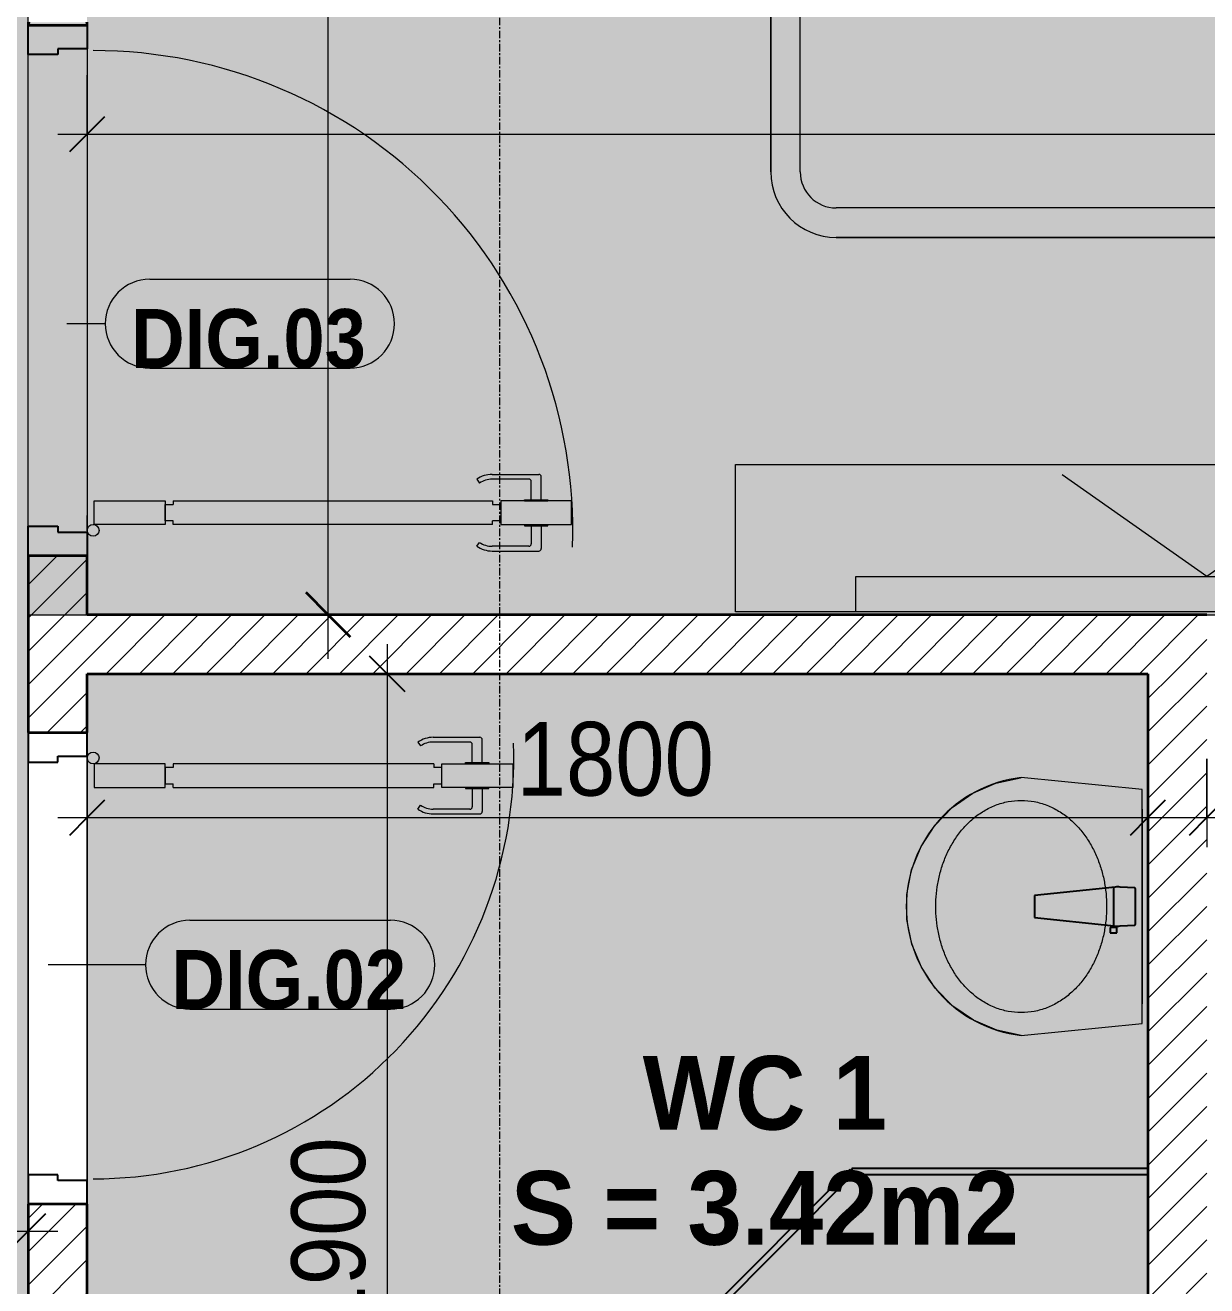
# Model space of a CAD drawing. Header units: millimetres. Extents: x 31157 to 224036, y 218 to 80529.
# Drawn here: x 38047 to 40053, y 74199 to 76337 of the extents above; entities that cross this region are included whole.
import ezdxf

# ---------------------------------------------------------------- set-up
doc = ezdxf.new("R2010")
doc.units = ezdxf.units.MM
doc.linetypes.add('Dash', pattern=[6, 3, -3])
doc.linetypes.add('Grid Line', pattern=[22.225, 12.7, -3.175, 3.175, -3.175])
for name, color, linetype, lineweight in [('0-1', 7, 'Continuous', 5), ('A-ANNO-DIMS', 211, 'Continuous', 9), ('A-ANNO-DIMS-50', 211, 'Continuous', 9), ('A-DETL-GENF-1', 7, 'Continuous', 18), ('A-DETL-THIN', 151, 'Continuous', 18), ('A-DOOR', 31, 'Continuous', 18), ('A-DOOR-1', 7, 'Continuous', 18), ('A-DOOR-3', 90, 'Continuous', 25), ('A-DOOR-IDEN', 31, 'Continuous', 9), ('A-FLOR-2', 7, 'Continuous', 18), ('A-GLAZ-CURT', 52, 'Continuous', 18), ('A-GLAZ-CURT-1', 90, 'Continuous', 25), ('A-WALL-5', 7, 'Continuous', 18), ('A-WALL-6', 250, 'Continuous', 35), ('A-WALL-PATT-1', 9, 'Continuous', 18), ('G-ANNO-TEXT-1', 7, 'Continuous', 9), ('I-FURN', 30, 'Continuous', 18), ('I-FURN-2', 253, 'Continuous', 18), ('P-SANR-FIXT', 6, 'Continuous', 18), ('P-SANR-FIXT-1', 253, 'Continuous', 18), ('P-SANR-FIXT-2', 221, 'Continuous', 25), ('S-COLS', 52, 'Continuous', 18), ('S-COLS-5', 250, 'Continuous', 35), ('S-COLS-HDLN-1', 7, 'Dash', 18), ('S-GRID-1', 1, 'Grid Line', 9)]:
    doc.layers.add(name, color=color, linetype=linetype, lineweight=lineweight)
doc.styles.add('Arial', font='arial.ttf', dxfattribs={"height": 100})
doc.styles.add('Arial_B', font='arialbd.ttf', dxfattribs={"width": 0.95, "height": 125})
doc.styles.add('Arial_B_1', font='arialbd.ttf', dxfattribs={"width": 0.9, "height": 100})
doc.styles.add('UTM Avo', font='', dxfattribs={"width": 0.9, "height": 125})
doc.styles.get('UTM Avo').set_extended_font_data('UTM Avo')
doc.dimstyles.new('1_Dim_chi_tiet_2_5', dxfattribs={"dimscale": 304.8, "dimtxt": 124.912619, "dimasz": 0.19685, "dimexe": 0.164042, "dimexo": 0.0625, "dimgap": 0.016404, "dimtad": 1, "dimdec": 0, "dimrnd": 5, "dimzin": 0, "dimdsep": 46, "dimtxsty": 'UTM Avo', "dimblk1": 'OBLIQUE', "dimblk2": 'OBLIQUE', "dimsah": 1, "dimcen": 0.09, "dimdle": 0.164042, "dimazin": 0, "dimtfac": 1, "dimtdec": 4, "dimtix": 1, "dimtmove": 0, "dimatfit": 3, "dimfxl": 0.328084, "dimfxlon": 1, "dimtvp": 1, "dimtolj": 1, "dimtzin": 0, "dimarcsym": 2})
doc.dimstyles.new('Diagonal_-_2_0mm_Arial_làm_tròn', dxfattribs={"dimscale": 304.8, "dimtxt": 102.02594, "dimasz": 0.246063, "dimexe": 0.164042, "dimexo": 0.0625, "dimgap": 0.032808, "dimtad": 1, "dimdec": 0, "dimrnd": 10, "dimzin": 0, "dimdsep": 46, "dimtxsty": 'Arial', "dimblk1": 'OBLIQUE', "dimblk2": 'OBLIQUE', "dimsah": 1, "dimcen": 0.09, "dimdle": 0.246063, "dimazin": 0, "dimtfac": 1, "dimtdec": 4, "dimtix": 1, "dimtmove": 0, "dimatfit": 3, "dimfxl": 0.164042, "dimfxlon": 1, "dimtvp": 1, "dimtfill": 1, "dimtolj": 1, "dimtzin": 0, "dimarcsym": 2})
pattern_1 = [(45, (0, 0), (-28.284271, 28.284271), [])]

# ---------------------------------------------------------------- blocks, each defined once
blk = doc.blocks.new('DOOR_CW_01 CANH MO-PANEL KINH - DIW_01-900x2200-CỬA GỖ VÂN LAMINATE-553375-TKCS_CĂN HỘ LOẠI 2 - MẶT BẰNG')
at = {"layer": 'A-DETL-GENF-1'}
for p, q in [((-397, -182), (-397, -62)), ((-397, -62), (-357, -62)), ((-357, -62), (-357, -182)), ((-357, -182), (-397, -182)), ((-391, -196), (-391, -182)), ((-391, -182), (-363, -182)), ((-363, -182), (-363, -196)), ((-397, -196), (-391, -196)), ((-397, -738), (-397, -196)), ((-357, -196), (-363, -196)), ((-357, -196), (-357, -738)), ((-433.9, -711.2), (-427.3, -715.8)), ((-320.1, -711.2), (-326.7, -715.8)), ((-442, -737), (-442, -816.5)), ((-434, -799.5), (-434, -737)), ((-397, -738), (-391, -738)), ((-391, -752), (-391, -738)), ((-357, -738), (-363, -738)), ((-363, -738), (-363, -752)), ((-320, -799.5), (-320, -737)), ((-312, -737), (-312, -816.5)), ((-357, -752), (-397, -752)), ((-397, -752), (-397, -872)), ((-363, -752), (-391, -752)), ((-357, -872), (-357, -752)), ((-399, -803.5), (-430, -803.5)), ((-399, -792.2), (-399, -831.8)), ((-397, -792.2), (-399, -792.2)), ((-397, -792.2), (-397, -831.8)), ((-357, -792.2), (-357, -831.8)), ((-357, -792.2), (-355, -792.2)), ((-355, -792.2), (-355, -831.8)), ((-355, -803.5), (-324, -803.5)), ((-399, -820.5), (-438, -820.5)), ((-399, -831.8), (-397, -831.8)), ((-355, -831.8), (-357, -831.8)), ((-355, -820.5), (-316, -820.5)), ((-397, -872), (-357, -872))]:
    blk.add_line(p, q, dxfattribs=at)
blk.add_circle((-407, -60), 10, dxfattribs=at)
for centre, radius, start, end in [((-407, -60), 814, 268, 0), ((-397, -737), 45, 145, 180), ((-397, -737), 37, 145, 180), ((-357, -737), 37, 0, 35), ((-357, -737), 45, 360, 35), ((-430, -799.5), 4, 180, 270), ((-324, -799.5), 4, 270, 0), ((-438, -816.5), 4, 180, 270), ((-316, -816.5), 4, 270, 0)]:
    blk.add_arc(centre, radius, start, end, dxfattribs=at)
at = {"layer": 'A-DOOR-1'}
blk.add_line((-407, -50), (-382, -50), dxfattribs=at)
at = {"layer": 'A-DOOR-3'}
for p, q in [((-450, 50), (-400, 50)), ((-400, 50), (-400, 0)), ((400, 0), (400, 50)), ((400, 50), (450, 50)), ((-410, 0), (-410, -50)), ((-400, 0), (-410, 0)), ((410, 0), (400, 0)), ((410, -50), (410, 0)), ((-410, -50), (-450, -50)), ((450, -50), (410, -50))]:
    blk.add_line(p, q, dxfattribs=at)
blk = doc.blocks.new('DOOR_CW_01 CANH MO-PANEL KINH - DIG_02-800x2200-CỬA NHÔM KÍNH-400864-TKCS_CĂN HỘ LOẠI 2 - MẶT BẰNG')
at = {"layer": 'A-DETL-GENF-1'}
for p, q in [((-347, 772), (-307, 772)), ((-347, 652), (-347, 772)), ((-307, 772), (-307, 652)), ((-349, 731.8), (-347, 731.8)), ((-349, 692.2), (-349, 731.8)), ((-347, 692.2), (-347, 731.8)), ((-307, 692.2), (-307, 731.8)), ((-305, 731.8), (-307, 731.8)), ((-305, 692.2), (-305, 731.8)), ((-392, 637), (-392, 716.5)), ((-349, 720.5), (-388, 720.5)), ((-305, 720.5), (-266, 720.5)), ((-262, 637), (-262, 716.5)), ((-384, 699.5), (-384, 637)), ((-349, 703.5), (-380, 703.5)), ((-347, 692.2), (-349, 692.2)), ((-307, 692.2), (-305, 692.2)), ((-305, 703.5), (-274, 703.5)), ((-270, 699.5), (-270, 637)), ((-307, 652), (-347, 652)), ((-313, 652), (-341, 652)), ((-341, 652), (-341, 638)), ((-313, 638), (-313, 652)), ((-347, 638), (-341, 638)), ((-347, 638), (-347, 196)), ((-307, 638), (-313, 638)), ((-307, 196), (-307, 638)), ((-383.9, 611.2), (-377.3, 615.8)), ((-270.1, 611.2), (-276.7, 615.8)), ((-347, 196), (-341, 196)), ((-341, 196), (-341, 182)), ((-307, 196), (-313, 196)), ((-313, 182), (-313, 196)), ((-307, 182), (-347, 182)), ((-347, 182), (-347, 62)), ((-341, 182), (-313, 182)), ((-307, 62), (-307, 182)), ((-347, 62), (-307, 62))]:
    blk.add_line(p, q, dxfattribs=at)
blk.add_circle((-357, 60), 10, dxfattribs=at)
for centre, radius, start, end in [((-357, 60), 714, 360, 92), ((-388, 716.5), 4, 90, 180), ((-266, 716.5), 4, 0, 90), ((-380, 699.5), 4, 90, 180), ((-274, 699.5), 4, 0, 90), ((-347, 637), 45, 180, 215), ((-347, 637), 37, 180, 215), ((-307, 637), 37, 325, 0), ((-307, 637), 45, 325, 0)]:
    blk.add_arc(centre, radius, start, end, dxfattribs=at)
at = {"layer": 'A-DOOR-1'}
blk.add_line((-357, 50), (-332, 50), dxfattribs=at)
at = {"layer": 'A-DOOR-3'}
for p, q in [((-360, 50), (-400, 50)), ((-360, 0), (-360, 50)), ((400, 50), (360, 50)), ((360, 50), (360, 0)), ((-350, 0), (-360, 0)), ((-350, -50), (-350, 0)), ((360, 0), (350, 0)), ((350, 0), (350, -50)), ((-400, -50), (-350, -50)), ((350, -50), (400, -50))]:
    blk.add_line(p, q, dxfattribs=at)
blk = doc.blocks.new('bonruatreo - Chậu rửa-348246-TKCS_CĂN HỘ LOẠI 2 - MẶT BẰNG')
at = {"layer": 'P-SANR-FIXT-1'}
for p, q in [((-218.6, 205), (-198.4, 0)), ((198.4, 0), (218.6, 205)), ((-198.4, 0), (198.4, 0)), ((165, 0), (-165, 0))]:
    blk.add_line(p, q, dxfattribs=at)
at = {"layer": 'P-SANR-FIXT-1', "flags": 128}
blk.add_lwpolyline([(-218.6, 205), (-209.7, 246.6), (-192.9, 285.8), (-168.9, 321), (-138.6, 350.9), (-103.1, 374.4), (-63.7, 390.6), (-22, 398.9), (20.6, 399), (62.4, 391), (101.9, 375), (137.5, 351.7), (168, 322), (192.2, 287), (209.2, 247.9), (218.4, 206.4), (218.6, 205)], dxfattribs=at)
at = {"layer": 'P-SANR-FIXT-1'}
blk.add_arc((0, 180), 220, 6.525, 173.475, dxfattribs=at)
for points in [[(-180, 205), (-180, 212.4), (-178.6, 227.3), (-172.4, 248.8), (-162.5, 268.9), (-149.4, 287), (-133.8, 303), (-116.1, 316.6), (-96.9, 327.9), (-76.5, 336.8), (-55.2, 343.5), (-33.3, 347.9), (-11.2, 350.1), (11.1, 350.1), (33.3, 347.9), (55.2, 343.5), (76.5, 336.8), (96.9, 327.9), (116.1, 316.6), (133.8, 302.9), (149.5, 287), (162.5, 268.8), (172.4, 248.8), (178.6, 227.3), (180, 212.4), (180, 205)], [(180, 205), (180, 197.6), (178.6, 182.7), (172.4, 161.2), (162.5, 141.2), (149.5, 123), (133.8, 107.1), (116.1, 93.4), (96.9, 82.1), (76.5, 73.2), (55.2, 66.5), (33.3, 62.1), (11.1, 59.9), (-11.2, 59.9), (-33.3, 62.1), (-55.2, 66.5), (-76.5, 73.2), (-96.9, 82.1), (-116.1, 93.4), (-133.8, 107), (-149.4, 123), (-162.5, 141.1), (-172.4, 161.2), (-178.6, 182.7), (-180, 197.6), (-180, 205)]]:
    blk.add_open_spline(points, degree=3, dxfattribs=at)
at = {"layer": 'P-SANR-FIXT-2'}
for p, q in [((-18.5, 182.5), (-32.2, 52.9)), ((18.5, 182.5), (-18.5, 182.5)), ((33, 45.4), (18.5, 182.5)), ((-35.6, 54.2), (-44.7, 54.2)), ((-44.7, 54.2), (-44.7, 42.8)), ((-44.7, 42.8), (-35.6, 42.8)), ((-35.6, 52.9), (-35.6, 54.2)), ((-32.2, 52.9), (-35.6, 52.9)), ((-35.6, 44.2), (-35.6, 52.9)), ((-35.6, 42.8), (-35.6, 44.2)), ((-35.6, 44.2), (-33.1, 44.2)), ((-32.2, 52.9), (-33.1, 44.2)), ((32.7, 48.5), (-32.7, 48.5)), ((-33, 37.3), (-31.4, 12.2)), ((31.4, 12.2), (33, 37.3)), ((-30.2, 11), (30.2, 11))]:
    blk.add_line(p, q, dxfattribs=at)
for centre, radius, start, end in [((5.5, 41.4), 38.7, 175.8543, 186.034), ((-5.5, 41.4), 38.7, 353.966, 6.034), ((-30.1, 12.3), 1.3, 183.5997, 268.7722), ((30.1, 12.3), 1.3, 271.2278, 356.4003)]:
    blk.add_arc(centre, radius, start, end, dxfattribs=at)
blk = doc.blocks.new('System Panel - Glazed-850629-TKCS_CĂN HỘ LOẠI 2 - MẶT BẰNG')
at = {"layer": 'A-GLAZ-CURT-1'}
for p, q in [((316.6, 5), (-316.6, 5)), ((-316.6, 5), (-316.6, -5)), ((316.6, -5), (316.6, 5)), ((-316.6, -5), (316.6, -5))]:
    blk.add_line(p, q, dxfattribs=at)
blk = doc.blocks.new('System Panel - Glazed-850630-TKCS_CĂN HỘ LOẠI 2 - MẶT BẰNG')
at = {"layer": 'A-GLAZ-CURT-1'}
for p, q in [((251.1, 5), (-251.1, 5)), ((-251.1, 5), (-251.1, -5)), ((251.1, -5), (251.1, 5)), ((-251.1, -5), (251.1, -5))]:
    blk.add_line(p, q, dxfattribs=at)
blk = doc.blocks.new('G1_SOF - BO TRU - 100x200-745959-TKCS_CĂN HỘ LOẠI 2 - MẶT BẰNG')
at = {"layer": 'S-COLS'}
blk.add_hatch(color=256, dxfattribs=at).paths.add_polyline_path([(-50, -100), (50, -100), (50, -95), (-50, -95)])
at = {"layer": 'S-COLS-5'}
for p, q in [((-50, -95), (-50, -100)), ((-50, -100), (50, -100)), ((50, -100), (50, -95))]:
    blk.add_line(p, q, dxfattribs=at)
at = {"layer": 'S-COLS-HDLN-1'}
for p, q in [((-47.5, -95), (-50, -100)), ((47.5, -95), (50, -100))]:
    blk.add_line(p, q, dxfattribs=at)
blk = doc.blocks.new('GIUONG NGU-2TAB-1600x2000 - GIUONG NGU-2TAB-1600x2000-V11-TKCS_CĂN HỘ LOẠI 2 - MẶT BẰNG')
at = {"layer": 'I-FURN-2'}
for p, q in [((458.5, -50), (458.5, -1938.9)), ((458.5, -1938.9), (458.5, -50)), ((508.5, -1938.9), (508.5, -100)), ((1997.1, -2000), (569.6, -2000)), ((569.6, -2050), (1997.1, -2050)), ((1997.1, -2050), (569.6, -2050))]:
    blk.add_line(p, q, dxfattribs=at)
for radius in [111.1, 111.1, 61.1]:
    blk.add_arc((569.6, -1938.9), radius, 180, 270, dxfattribs=at)
blk = doc.blocks.new('RES_BAN AN - RES_BAN AN-850636-TKCS_CĂN HỘ LOẠI 2 - MẶT BẰNG')
at = {"layer": 'I-FURN-2'}
for p, q in [((0, 250), (1600, 250)), ((0, 0), (0, 250)), ((1600, 250), (1600, 0)), ((1600, 0), (0, 0))]:
    blk.add_line(p, q, dxfattribs=at)
blk = doc.blocks.new('KE TIVI-2 - KE TIVI-2-850637-TKCS_CĂN HỘ LOẠI 2 - MẶT BẰNG')
at = {"layer": 'I-FURN-2'}
for p, q in [((0, 60), (-245.7, 232.1)), ((213, 209.1), (0, 60)), ((-595.6, 60), (595.6, 60)), ((-595.6, 0), (-595.6, 60)), ((595.6, 60), (595.6, 0)), ((595.6, 0), (-595.6, 0))]:
    blk.add_line(p, q, dxfattribs=at)
blk = doc.blocks.new('NCV_TKTC_TANG 1_rvt-1-TKCS_CĂN HỘ LOẠI 2 - MẶT BẰNG')
at = {"layer": 'A-WALL-PATT-1'}
h = blk.add_hatch(dxfattribs=at)
h.set_pattern_fill('FP_1', color=256, style=0, pattern_type=2)
h.set_pattern_definition(pattern_1)
h.paths.add_polyline_path([(38084.6, 73436.9), (38152.6, 73436.9), (38152.6, 74337), (38052.6, 74337), (38052.6, 73436.9)])
h.paths.add_polyline_path([(38052.6, 75137), (38152.6, 75137), (38152.6, 75437), (38052.6, 75437), (38052.6, 75142.4)])
h = blk.add_hatch(dxfattribs=at)
h.set_pattern_fill('FP_1', color=256, style=0, pattern_type=2)
h.set_pattern_definition(pattern_1)
h.paths.add_polyline_path([(40022.4, 75236.9), (40052.6, 75236.9), (40052.6, 75336.9), (38152.6, 75336.9), (38152.6, 75236.9), (39952.6, 75236.9)])
h = blk.add_hatch(dxfattribs=at)
h.set_pattern_fill('FP_1', color=256, style=0, pattern_type=2)
h.set_pattern_definition(pattern_1)
h.paths.add_polyline_path([(40052.6, 73436.9), (40052.6, 75236.9), (39952.6, 75236.9), (39952.6, 73436.9)])
at = {"layer": 'A-FLOR-2'}
for p, q in [((38152.6, 76297), (38152.6, 75477)), ((38052.6, 75487), (38052.6, 76287)), ((38052.6, 74387), (38052.6, 75087)), ((38052.6, 75087), (38052.6, 74387)), ((38152.6, 74377), (38152.6, 75097)), ((39452, 74386.9), (39952.6, 74386.9))]:
    blk.add_line(p, q, dxfattribs=at)
at = {"layer": 'A-WALL-5'}
for p, q in [((38152.6, 76297), (38152.6, 75477)), ((38052.6, 75487), (38052.6, 76287))]:
    blk.add_line(p, q, dxfattribs=at)
at = {"layer": 'A-WALL-6'}
for p, q in [((38152.6, 75437), (38052.6, 75437)), ((38052.6, 75437), (38052.6, 75137)), ((38152.6, 75336.9), (38152.6, 75437)), ((40052.6, 75336.9), (38152.6, 75336.9)), ((38152.6, 75137), (38152.6, 75236.9)), ((38152.6, 75236.9), (39952.6, 75236.9)), ((39952.6, 75236.9), (39952.6, 73436.9)), ((38052.6, 75137), (38152.6, 75137)), ((38152.6, 74337), (38052.6, 74337)), ((38052.6, 74337), (38052.6, 73436.9)), ((38152.6, 73436.9), (38152.6, 74337))]:
    blk.add_line(p, q, dxfattribs=at)
at = {"layer": 'A-DOOR'}
for name, p, rotation in [('DOOR_CW_01 CANH MO-PANEL KINH - DIW_01-900x2200-CỬA GỖ VÂN LAMINATE-553375-TKCS_CĂN HỘ LOẠI 2 - MẶT BẰNG', (38102.6, 75887), 89.99999999999908), ('DOOR_CW_01 CANH MO-PANEL KINH - DIG_02-800x2200-CỬA NHÔM KÍNH-400864-TKCS_CĂN HỘ LOẠI 2 - MẶT BẰNG', (38102.6, 74737), 269.9999999999991)]:
    blk.add_blockref(name, p, dxfattribs=dict(at, rotation=rotation))
at = {"layer": 'A-GLAZ-CURT', "rotation": 44.99999999999893}
blk.add_blockref('System Panel - Glazed-850629-TKCS_CĂN HỘ LOẠI 2 - MẶT BẰNG', (39226.4, 74168.5), dxfattribs=at)
at = {"layer": 'A-GLAZ-CURT'}
blk.add_blockref('System Panel - Glazed-850630-TKCS_CĂN HỘ LOẠI 2 - MẶT BẰNG', (39701.4, 74392.4), dxfattribs=at)
at = {"layer": 'I-FURN'}
for name, p in [('GIUONG NGU-2TAB-1600x2000 - GIUONG NGU-2TAB-1600x2000-V11-TKCS_CĂN HỘ LOẠI 2 - MẶT BẰNG', (38854.1, 78026.9)), ('RES_BAN AN - RES_BAN AN-850636-TKCS_CĂN HỘ LOẠI 2 - MẶT BẰNG', (39252.6, 75342)), ('KE TIVI-2 - KE TIVI-2-850637-TKCS_CĂN HỘ LOẠI 2 - MẶT BẰNG', (40052.6, 75342))]:
    blk.add_blockref(name, p, dxfattribs=at)
at = {"layer": 'P-SANR-FIXT', "rotation": 89.99999999999937}
blk.add_blockref('bonruatreo - Chậu rửa-348246-TKCS_CĂN HỘ LOẠI 2 - MẶT BẰNG', (39942.6, 74842), dxfattribs=at)
at = {"layer": 'S-COLS'}
blk.add_blockref('G1_SOF - BO TRU - 100x200-745959-TKCS_CĂN HỘ LOẠI 2 - MẶT BẰNG', (38102.6, 76436.9), dxfattribs=at)
blk = doc.blocks.new('DIMBLOCK3-TKCS_CĂN HỘ LOẠI 2 - MẶT BẰNG')
at = {"layer": 'A-ANNO-DIMS-50'}
for p, q in [((38661.4, 75286.9), (38661.4, 73286.9)), ((38761.4, 75236.9), (38611.4, 75236.9)), ((38661.4, 75236.9), (38761.4, 75236.9)), ((38761.4, 73336.9), (38611.4, 73336.9)), ((38661.4, 73336.9), (38761.4, 73336.9))]:
    blk.add_line(p, q, dxfattribs=at)
at = {"layer": 'A-ANNO-DIMS-50', "lineweight": 25}
for p, q in [((38661.4, 75236.9), (38631.4, 75266.9)), ((38661.4, 75236.9), (38691.4, 75206.9)), ((38661.4, 73336.9), (38631.4, 73366.9)), ((38661.4, 73336.9), (38691.4, 73306.9))]:
    blk.add_line(p, q, dxfattribs=at)
at = {"layer": 'A-ANNO-DIMS-50', "color": 0, "insert": (38499, 74115.8), "char_height": 125, "width": 410.824, "attachment_point": 1, "rotation": 90, "line_spacing_factor": 1.110334, "style": 'UTM Avo'}
blk.add_mtext('1900', dxfattribs=at)
blk = doc.blocks.new('_Oblique')
at = {"color": 0, "linetype": 'ByBlock', "lineweight": -2}
blk.add_line((-0.5, -0.5), (0.5, 0.5), dxfattribs=at)
blk = doc.blocks.new('DIMBLOCK4-TKCS_CĂN HỘ LOẠI 2 - MẶT BẰNG')
at = {"layer": 'A-ANNO-DIMS-50', "lineweight": 35}
for p, q in [((38561.4, 77886.9), (38523.9, 77924.4)), ((38561.4, 77886.9), (38598.9, 77849.4)), ((38561.4, 75336.9), (38523.9, 75374.4)), ((38561.4, 75336.9), (38598.9, 75299.4))]:
    blk.add_line(p, q, dxfattribs=at)
at = {"layer": 'A-ANNO-DIMS-50'}
for p, q in [((38511.4, 77886.9), (38611.4, 77886.9)), ((38561.4, 77886.9), (38511.4, 77886.9)), ((38561.4, 75261.9), (38561.4, 77886.9)), ((38511.4, 75336.9), (38611.4, 75336.9)), ((38561.4, 75336.9), (38511.4, 75336.9))]:
    blk.add_line(p, q, dxfattribs=at)
at = {"layer": 'A-ANNO-DIMS-50', "color": 0, "insert": (38421.6, 76458.1), "char_height": 100, "width": 369.177, "attachment_point": 1, "rotation": 90, "line_spacing_factor": 0.941778, "style": 'Arial', "bg_fill": 3, "box_fill_scale": 1.25, "bg_fill_color": 256, "bg_fill_true_color": 13158600, "bg_fill_transparency": 0}
blk.add_mtext('2550', dxfattribs=at)
blk = doc.blocks.new('DIMBLOCK7-TKCS_CĂN HỘ LOẠI 2 - MẶT BẰNG')
at = {"layer": 'A-ANNO-DIMS-50'}
for p, q in [((38152.6, 75092.7), (38152.6, 74942.7)), ((38152.6, 74992.7), (38152.6, 75092.7)), ((39952.6, 75092.7), (39952.6, 74942.7)), ((39952.6, 74992.7), (39952.6, 75092.7)), ((38102.6, 74992.7), (40002.6, 74992.7))]:
    blk.add_line(p, q, dxfattribs=at)
at = {"layer": 'A-ANNO-DIMS-50', "lineweight": 25}
for p, q in [((38152.6, 74992.7), (38182.6, 75022.7)), ((39952.6, 74992.7), (39982.6, 75022.7)), ((38152.6, 74992.7), (38122.6, 74962.7)), ((39952.6, 74992.7), (39922.6, 74962.7))]:
    blk.add_line(p, q, dxfattribs=at)
at = {"layer": 'A-ANNO-DIMS-50', "color": 0, "insert": (38881.4, 75155.1), "char_height": 125, "width": 410.824, "attachment_point": 1, "line_spacing_factor": 1.110334, "style": 'UTM Avo'}
blk.add_mtext('1800', dxfattribs=at)
blk = doc.blocks.new('DIMBLOCK10-TKCS_CĂN HỘ LOẠI 2 - MẶT BẰNG')
at = {"layer": 'A-ANNO-DIMS-50'}
for p, q in [((37052.6, 74391.1), (37052.6, 74241.1)), ((37052.6, 74291.1), (37052.6, 74391.1)), ((38052.6, 74391.1), (38052.6, 74241.1)), ((38052.6, 74291.1), (38052.6, 74391.1)), ((37002.6, 74291.1), (38102.6, 74291.1))]:
    blk.add_line(p, q, dxfattribs=at)
at = {"layer": 'A-ANNO-DIMS-50', "lineweight": 25}
for p, q in [((37052.6, 74291.1), (37082.6, 74321.1)), ((38052.6, 74291.1), (38082.6, 74321.1)), ((37052.6, 74291.1), (37022.6, 74261.1)), ((38052.6, 74291.1), (38022.6, 74261.1))]:
    blk.add_line(p, q, dxfattribs=at)
at = {"layer": 'A-ANNO-DIMS-50', "color": 0, "insert": (37381.4, 74453.5), "char_height": 125, "width": 410.824, "attachment_point": 1, "line_spacing_factor": 1.110334, "style": 'UTM Avo'}
blk.add_mtext('1000', dxfattribs=at)
blk = doc.blocks.new('DIMBLOCK44-TKCS_CĂN HỘ LOẠI 2 - MẶT BẰNG')
at = {"layer": 'A-ANNO-DIMS-50'}
for p, q in [((40052.6, 75092.7), (40052.6, 74942.7)), ((40052.6, 74992.7), (40052.6, 75092.7)), ((41852.6, 75092.7), (41852.6, 74942.7)), ((41852.6, 74992.7), (41852.6, 75092.7)), ((40002.6, 74992.7), (41902.6, 74992.7))]:
    blk.add_line(p, q, dxfattribs=at)
at = {"layer": 'A-ANNO-DIMS-50', "lineweight": 25}
for p, q in [((40052.6, 74992.7), (40082.6, 75022.7)), ((41852.6, 74992.7), (41882.6, 75022.7)), ((40052.6, 74992.7), (40022.6, 74962.7)), ((41852.6, 74992.7), (41822.6, 74962.7))]:
    blk.add_line(p, q, dxfattribs=at)
at = {"layer": 'A-ANNO-DIMS-50', "color": 0, "insert": (40781.4, 75155.1), "char_height": 125, "width": 410.824, "attachment_point": 1, "line_spacing_factor": 1.110334, "style": 'UTM Avo'}
blk.add_mtext('1800', dxfattribs=at)
blk = doc.blocks.new('DIMBLOCK46-TKCS_CĂN HỘ LOẠI 2 - MẶT BẰNG')
at = {"layer": 'A-ANNO-DIMS-50'}
for p, q in [((38152.6, 76252), (38152.6, 76102)), ((38152.6, 76152), (38152.6, 76252)), ((42452.6, 76252), (42452.6, 76102)), ((42452.6, 76152), (42452.6, 76252)), ((38102.6, 76152), (42502.6, 76152))]:
    blk.add_line(p, q, dxfattribs=at)
at = {"layer": 'A-ANNO-DIMS-50', "lineweight": 25}
for p, q in [((38152.6, 76152), (38182.6, 76182)), ((42452.6, 76152), (42482.6, 76182)), ((38152.6, 76152), (38122.6, 76122)), ((42452.6, 76152), (42422.6, 76122))]:
    blk.add_line(p, q, dxfattribs=at)
at = {"layer": 'A-ANNO-DIMS-50', "color": 0, "insert": (40131.4, 76314.4), "char_height": 125, "width": 410.824, "attachment_point": 1, "line_spacing_factor": 1.110334, "style": 'UTM Avo'}
blk.add_mtext('4300', dxfattribs=at)
blk = doc.blocks.new('STN_Door Tag - STN_Door Tag-1788670-TKCS_CĂN HỘ LOẠI 2 - MẶT BẰNG')
at = {"layer": 'A-DOOR-IDEN'}
for p, q in [((-3.37, 1.495), (3.431, 1.495)), ((-3.37, -1.524), (3.431, -1.524))]:
    blk.add_line(p, q, dxfattribs=at)
for centre, start, end in [((-3.37, -0.015), 90, 270), ((3.431, -0.015), 270, 90)]:
    blk.add_arc(centre, 1.509, start, end, dxfattribs=at)

msp = doc.modelspace()

# ---------------------------------------------------------------- hatches: boundary and pattern name
at = {"layer": 'A-DETL-GENF-1'}
h = msp.add_hatch(color=256, dxfattribs=at)
h.paths.add_polyline_path([(38052.6, 76536.9), (38052.1, 76536.9), (38052.6, 76436.9)])
h.paths.add_polyline_path([(40952.6, 75336.9), (42452.6, 75337.4), (42452.6, 77936.9), (42252.6, 77936.9), (42252.6, 78036.9), (38652.6, 78036.9), (38652.6, 77886.9), (38052.6, 77886.9), (38052.6, 76536.9), (38152.6, 76536.9), (38152.5, 76336.9), (38052.6, 76336.9), (38052.6, 75336.9), (40852.6, 75336.9)])
msp.add_hatch(color=256, dxfattribs=at).paths.add_polyline_path([(39917.6, 70036.9), (41852.6, 70036.9), (41852.5, 73236.9), (38052.6, 73237.3), (38052.1, 76436.9), (37052.6, 76436.9), (37052.3, 73236.9), (35052.6, 73236.9), (35052.6, 70036.9), (37552.6, 70036.9), (37552.7, 70111.9), (38852.6, 70111.7), (38852.7, 70036.9), (39687.4, 70036.9)])
h = msp.add_hatch(color=256, dxfattribs=at)
h.paths.add_polyline_path([(39002.6, 73336.9), (39947.6, 73336.9), (39947.6, 73436.9), (39952.6, 73436.9), (39952.6, 75236.9), (38152.6, 75236.9), (38152.6, 73336.9), (38997.6, 73336.9)])
h.paths.add_polyline_path([(39880.5, 73783.4), (39880.5, 73783.9), (39880.5, 73783.8)])
h.paths.add_polyline_path([(39539.4, 73792.2), (39539.4, 73792.2), (39540.3, 73792.2)])
h.paths.add_polyline_path([(39570.6, 73801.4), (39570.6, 73801.4), (39590.5, 73806)])

# ---------------------------------------------------------------- linework, layer by layer
at = {"layer": 'A-DETL-THIN'}
for p, q in [((38052.1, 77886.9), (38052.1, 75336.9)), ((38052.6, 73436.9), (38052.6, 76342)), ((38052.1, 75336.9), (42452.6, 75336.9)), ((38152.6, 75236.9), (38152.6, 73436.9)), ((39952.6, 75236.9), (38152.6, 75236.9)), ((39952.6, 73436.9), (39952.6, 75236.9))]:
    msp.add_line(p, q, dxfattribs=at)
at = {"layer": 'A-DOOR-IDEN'}
for p, q in [((38118.1, 75831.1), (38183.1, 75831.1)), ((38086.1, 74743.8), (38251.5, 74743.8))]:
    msp.add_line(p, q, dxfattribs=at)
at = {"layer": 'S-GRID-1'}
msp.add_line((38852.6, 69558.4), (38852.6, 78399.6), dxfattribs=at)

# ---------------------------------------------------------------- block references
at = {"layer": '0-1'}
msp.add_blockref('NCV_TKTC_TANG 1_rvt-1-TKCS_CĂN HỘ LOẠI 2 - MẶT BẰNG', (0, 0), dxfattribs=at)
at = {"layer": 'A-DOOR-IDEN', "xscale": 49.99999999999998, "yscale": 49.99999999999998, "zscale": 49.99999999999998}
msp.add_blockref('STN_Door Tag - STN_Door Tag-1788670-TKCS_CĂN HỘ LOẠI 2 - MẶT BẰNG', (38495.5, 74744), dxfattribs=at)

# ---------------------------------------------------------------- texts
at = {"layer": 'A-DOOR-IDEN', "insert": (38494.7, 74717.4), "char_height": 100, "width": 407.7, "attachment_point": 5, "line_spacing_factor": 0.936439, "style": 'Arial_B_1'}
msp.add_mtext('\\pt2.25,4.5,6.75,9,11.25,13.5,15.75,18,20.25,22.5,24.75,27,29.25,31.5,33.75,36,38.25,40.5,42.75,45,47.25,49.5,51.75,54,56.25,58.5,60.75,63,65.25,67.5,69.75,72;DIG.02', dxfattribs=at)
at = {"layer": 'G-ANNO-TEXT-1', "insert": (39302.6, 74427.4), "char_height": 125, "width": 1052.6, "attachment_point": 5, "line_spacing_factor": 0.936439, "style": 'Arial_B'}
msp.add_mtext('\\pt570,1140,1710,2280,2850,3420,3990,4560,5130,5700,6270,6840,7410,7980,8550,9120,9690,10260,10830,11400,11970,12540,13110,13680,14250,14820,15390,15960,16530,17100,17670,18240;WC 1\\PS = 3.42m2', dxfattribs=at)

# ---------------------------------------------------------------- dimensions: what is measured, and where the dimension line sits
at = {"layer": 'A-ANNO-DIMS'}
dim = msp.add_linear_dim(base=(38661.4, 73336.9), p1=(38761.4, 75236.9), p2=(38761.4, 73336.9), angle=90, dimstyle='1_Dim_chi_tiet_2_5', override={"dimpost": '<>', "dimfxl": 1900}, dxfattribs=at)
dim.commit()
dim.dimension.update_dxf_attribs({"geometry": 'DIMBLOCK3-TKCS_CĂN HỘ LOẠI 2 - MẶT BẰNG', "text_midpoint": (38591.7, 74286.9)})
for base, p1, p2, override, picture, middle in [((39952.6, 74992.7), (38152.6, 75092.7), (39952.6, 75092.7), {"dimpost": '<>', "dimfxl": 1800}, 'DIMBLOCK7-TKCS_CĂN HỘ LOẠI 2 - MẶT BẰNG', (39052.6, 75062.4)), ((41852.6, 74992.7), (40052.6, 75092.7), (41852.6, 75092.7), {"dimpost": '<>', "dimfxl": 1800.071331}, 'DIMBLOCK44-TKCS_CĂN HỘ LOẠI 2 - MẶT BẰNG', (40952.6, 75062.4)), ((38052.6, 74291.1), (37052.6, 74391.1), (38052.6, 74391.1), {"dimpost": '<>', "dimfxl": 1000}, 'DIMBLOCK10-TKCS_CĂN HỘ LOẠI 2 - MẶT BẰNG', (37552.6, 74360.8))]:
    dim = msp.add_linear_dim(base=base, p1=p1, p2=p2, dimstyle='1_Dim_chi_tiet_2_5', override=override, dxfattribs=at)
    dim.commit()
    dim.dimension.update_dxf_attribs({"geometry": picture, "text_midpoint": middle})

# ---------------------------------------------------------------- next in the draw order: dimensions: what is measured, and where the dimension line sits
dim = msp.add_linear_dim(base=(38561.4, 77886.9), p1=(38511.4, 75336.9), p2=(38511.4, 77886.9), angle=90, dimstyle='Diagonal_-_2_0mm_Arial_làm_tròn', override={"dimpost": '<>', "dimfxl": 2550}, dxfattribs=at)
dim.commit()
dim.dimension.update_dxf_attribs({"geometry": 'DIMBLOCK4-TKCS_CĂN HỘ LOẠI 2 - MẶT BẰNG', "text_midpoint": (38500.3, 76611.9)})

# ---------------------------------------------------------------- next in the draw order: block references
at = {"layer": 'A-DOOR-IDEN', "xscale": 49.99999999999998, "yscale": 49.99999999999998, "zscale": 49.99999999999998}
msp.add_blockref('STN_Door Tag - STN_Door Tag-1788670-TKCS_CĂN HỘ LOẠI 2 - MẶT BẰNG', (38427.1, 75831.4), dxfattribs=at)

# ---------------------------------------------------------------- next in the draw order: texts
at = {"layer": 'A-DOOR-IDEN', "insert": (38426.3, 75804.7), "char_height": 100, "width": 407.7, "attachment_point": 5, "line_spacing_factor": 0.936439, "style": 'Arial_B_1'}
msp.add_mtext('\\pt2.25,4.5,6.75,9,11.25,13.5,15.75,18,20.25,22.5,24.75,27,29.25,31.5,33.75,36,38.25,40.5,42.75,45,47.25,49.5,51.75,54,56.25,58.5,60.75,63,65.25,67.5,69.75,72;DIG.03', dxfattribs=at)

# ---------------------------------------------------------------- next in the draw order: dimensions: what is measured, and where the dimension line sits
at = {"layer": 'A-ANNO-DIMS'}
dim = msp.add_linear_dim(base=(42452.6, 76152), p1=(38152.6, 76252), p2=(42452.6, 76252), dimstyle='1_Dim_chi_tiet_2_5', override={"dimpost": '<>', "dimfxl": 4300}, dxfattribs=at)
dim.commit()
dim.dimension.update_dxf_attribs({"geometry": 'DIMBLOCK46-TKCS_CĂN HỘ LOẠI 2 - MẶT BẰNG', "text_midpoint": (40302.6, 76221.7)})

doc.saveas('drawing.dxf')
